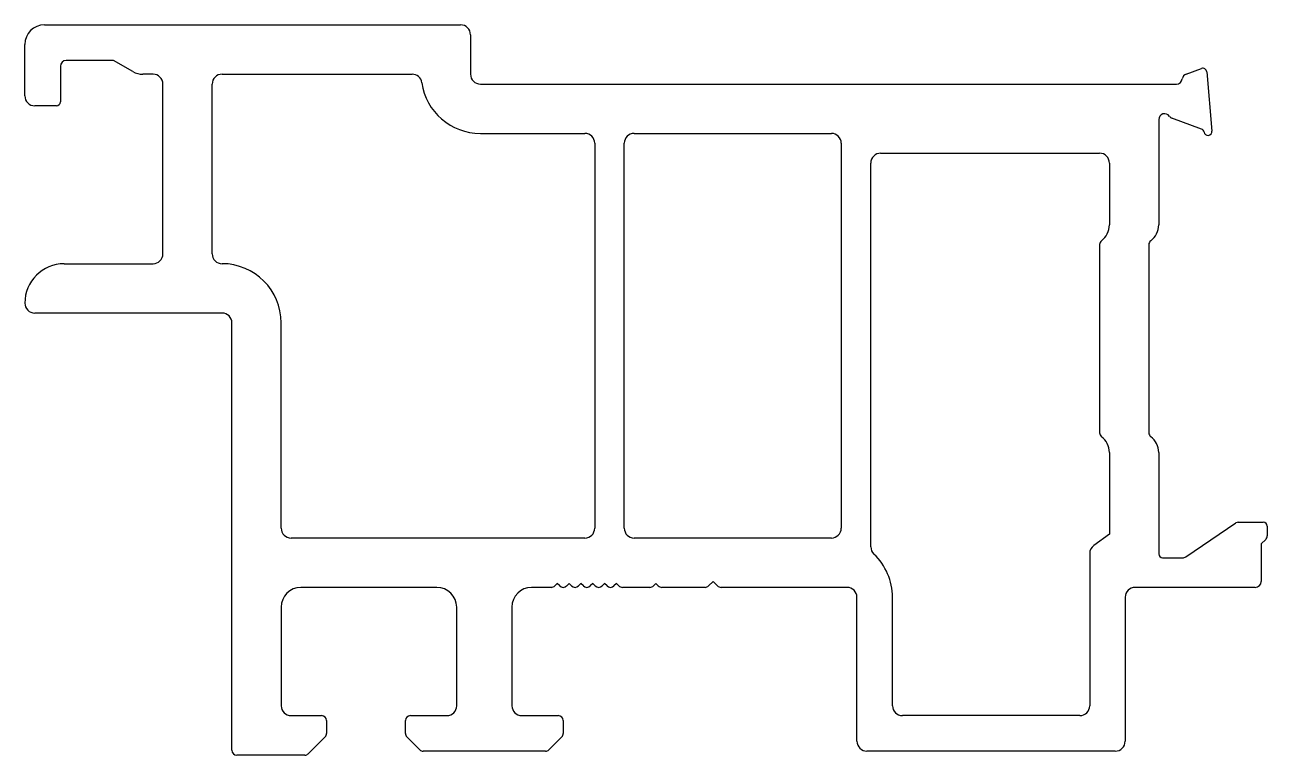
# Model space of a CAD drawing. Extents: x 2.9 to 65.9, y 2.8 to 39.8.
import ezdxf

# ---------------------------------------------------------------- set-up
doc = ezdxf.new("R2010")
doc.units = 0
doc.layers.get('0').update_dxf_attribs({"linetype": 'CONTINUOUS'})

msp = doc.modelspace()

# ---------------------------------------------------------------- linework, layer by layer
for p, q in [((3.871, 39.75), (24.971, 39.75)), ((25.471, 39.25), (25.471, 37.25)), ((2.871, 36.15), (2.871, 38.75)), ((7.371, 37.95), (4.971, 37.95)), ((8.352, 37.384), (7.371, 37.95)), ((4.671, 37.65), (4.671, 35.85)), ((9.371, 37.25), (8.852, 37.25)), ((12.871, 37.25), (22.507, 37.25)), ((61.763, 37.256), (62.54, 37.538)), ((62.808, 37.368), (63.07, 34.368)), ((9.871, 28.15), (9.871, 36.75)), ((12.371, 28.15), (12.371, 36.75)), ((25.971, 36.75), (61.271, 36.75)), ((4.471, 35.65), (3.371, 35.65)), ((60.371, 34.95), (60.371, 29.619)), ((62.545, 34.471), (61.045, 35.017)), ((25.971, 34.25), (31.271, 34.25)), ((33.771, 34.25), (43.771, 34.25)), ((31.771, 33.75), (31.771, 14.251)), ((33.271, 14.251), (33.271, 33.75)), ((44.271, 33.75), (44.271, 14.251)), ((46.271, 33.25), (57.371, 33.25)), ((45.771, 13.298), (45.771, 32.75)), ((57.871, 32.75), (57.871, 29.616)), ((57.371, 28.616), (57.371, 19.085)), ((59.871, 28.616), (59.871, 19.084)), ((4.871, 27.65), (9.371, 27.65)), ((12.871, 25.15), (3.371, 25.15)), ((13.371, 3.001), (13.371, 24.65)), ((15.871, 14.251), (15.871, 24.65)), ((57.871, 18.089), (57.871, 13.951)), ((60.371, 18.085), (60.371, 12.951)), ((61.747, 12.802), (64.289, 14.516)), ((64.401, 14.551), (65.671, 14.551)), ((57.871, 13.951), (57.077, 13.374)), ((65.871, 14.351), (65.871, 13.854)), ((31.271, 13.751), (16.371, 13.751)), ((43.771, 13.751), (33.771, 13.751)), ((65.798, 13.677), (65.571, 13.451)), ((65.571, 13.451), (65.571, 11.551)), ((56.871, 12.969), (56.871, 5.251)), ((60.571, 12.751), (61.579, 12.751)), ((29.871, 11.447), (29.748, 11.324)), ((29.994, 11.324), (29.871, 11.447)), ((30.471, 11.447), (30.348, 11.324)), ((30.594, 11.324), (30.471, 11.447)), ((31.071, 11.447), (30.948, 11.324)), ((31.194, 11.324), (31.071, 11.447)), ((31.671, 11.447), (31.548, 11.324)), ((31.794, 11.324), (31.671, 11.447)), ((32.271, 11.447), (32.148, 11.324)), ((32.394, 11.324), (32.271, 11.447)), ((32.871, 11.447), (32.748, 11.324)), ((32.994, 11.324), (32.871, 11.447)), ((34.871, 11.447), (34.748, 11.324)), ((34.994, 11.324), (34.871, 11.447)), ((37.771, 11.551), (37.544, 11.324)), ((37.998, 11.324), (37.771, 11.551)), ((23.771, 11.251), (16.871, 11.251)), ((29.571, 11.251), (28.571, 11.251)), ((34.571, 11.251), (33.171, 11.251)), ((37.367, 11.251), (35.171, 11.251)), ((44.571, 11.251), (38.175, 11.251)), ((45.071, 3.451), (45.071, 10.751)), ((46.871, 5.251), (46.871, 10.751)), ((58.671, 10.751), (58.671, 3.451)), ((65.271, 11.251), (59.171, 11.251)), ((15.871, 10.251), (15.871, 5.251)), ((24.771, 5.251), (24.771, 10.251)), ((27.571, 10.251), (27.571, 5.251)), ((16.371, 4.751), (17.921, 4.751)), ((18.171, 4.501), (18.171, 3.854)), ((22.171, 3.854), (22.171, 4.501)), ((22.421, 4.751), (24.271, 4.751)), ((28.071, 4.751), (29.921, 4.751)), ((30.171, 4.501), (30.171, 3.854)), ((56.371, 4.751), (47.371, 4.751)), ((18.098, 3.677), (17.244, 2.824)), ((22.898, 3.024), (22.244, 3.677)), ((30.098, 3.677), (29.444, 3.024)), ((17.068, 2.751), (13.621, 2.751)), ((29.268, 2.951), (23.075, 2.951)), ((58.171, 2.951), (45.571, 2.951))]:
    msp.add_line(p, q)
for centre, radius, start, end in [((3.871, 38.75), 1, 90, 180), ((24.971, 39.25), 0.5, 0, 90), ((4.971, 37.65), 0.3, 90, 180), ((8.852, 38.25), 1, 240, 270), ((9.371, 36.75), 0.5, 0, 90), ((12.871, 36.75), 0.5, 90, 180), ((22.507, 36.75), 0.5, 8.21371, 90), ((25.971, 37.25), 0.5, 180, 270), ((61.866, 36.974), 0.3, 110.00002, 172.66022), ((62.608, 37.35), 0.2, 5, 110.00002), ((25.971, 37.25), 3, 188.21371, 270), ((61.271, 37.05), 0.3, 270, 352.66022), ((3.371, 36.15), 0.5, 180, 270), ((4.471, 35.85), 0.2, 270, 0), ((60.671, 34.95), 0.3, 33.25272, 180), ((61.131, 35.252), 0.25, 213.25272, 250), ((31.271, 33.75), 0.5, 0, 90), ((33.771, 33.75), 0.5, 90, 180), ((43.771, 33.75), 0.5, 0, 90), ((62.476, 34.283), 0.2, 9.66398, 70), ((62.871, 34.35), 0.2, 189.66398, 5), ((46.271, 32.75), 0.5, 90, 180), ((57.371, 32.75), 0.5, 0, 90), ((56.871, 29.616), 1, 306.86936, 0.00151), ((59.371, 29.616), 1, 306.86995, 0.14035), ((57.621, 28.616), 0.25, 126.86936, 180), ((60.121, 28.616), 0.25, 126.86995, 180), ((9.371, 28.15), 0.5, 270, 0), ((12.871, 28.15), 0.5, 180, 269.99992), ((4.871, 25.65), 2, 90, 179.99981), ((12.871, 24.65), 3, 0, 89.99992), ((3.371, 25.65), 0.5, 179.99981, 270), ((12.871, 24.65), 0.5, 0, 90), ((57.621, 19.085), 0.25, 180, 233.13039), ((60.121, 19.084), 0.25, 180, 233.13005), ((56.871, 18.085), 1, 0.25623, 53.13039), ((59.371, 18.085), 1, 0, 53.13005), ((64.401, 14.351), 0.2, 90, 124.00001), ((65.671, 14.351), 0.2, 0, 90), ((16.371, 14.251), 0.5, 180, 270), ((31.271, 14.251), 0.5, 270, 0), ((33.771, 14.251), 0.5, 180, 270), ((43.771, 14.251), 0.5, 270, 0), ((46.271, 13.298), 0.5, 180, 226.70816), ((57.371, 12.969), 0.5, 125.99999, 180), ((65.621, 13.854), 0.25, 315, 0), ((43.871, 10.751), 3, 0, 46.70816), ((60.571, 12.951), 0.2, 180, 270), ((61.579, 13.051), 0.3, 270, 304.00001), ((65.271, 11.551), 0.3, 270, 0), ((16.871, 10.251), 1, 90, 180), ((23.771, 10.251), 1, 0, 90), ((28.571, 10.251), 1, 90, 180), ((29.571, 11.501), 0.25, 270, 315), ((30.171, 11.501), 0.25, 225, 315), ((30.771, 11.501), 0.25, 225, 315), ((31.371, 11.501), 0.25, 225, 315), ((31.971, 11.501), 0.25, 225, 315), ((32.571, 11.501), 0.25, 225, 315), ((33.171, 11.501), 0.25, 225, 270), ((34.571, 11.501), 0.25, 270, 315), ((35.171, 11.501), 0.25, 225, 270), ((37.367, 11.501), 0.25, 270, 315), ((38.175, 11.501), 0.25, 225, 270), ((44.571, 10.751), 0.5, 0, 90), ((59.171, 10.751), 0.5, 90, 180), ((16.371, 5.251), 0.5, 180, 270), ((24.271, 5.251), 0.5, 270, 0), ((28.071, 5.251), 0.5, 180, 270), ((47.371, 5.251), 0.5, 180, 270), ((56.371, 5.251), 0.5, 270, 0), ((17.921, 4.501), 0.25, 0, 90), ((22.421, 4.501), 0.25, 90, 180), ((29.921, 4.501), 0.25, 0, 90), ((17.921, 3.854), 0.25, 315, 0), ((22.421, 3.854), 0.25, 180, 225), ((29.921, 3.854), 0.25, 315, 360), ((45.571, 3.451), 0.5, 180, 270), ((58.171, 3.451), 0.5, 270, 0), ((13.621, 3.001), 0.25, 180, 270), ((17.068, 3.001), 0.25, 270, 315), ((23.075, 3.201), 0.25, 225, 270), ((29.268, 3.201), 0.25, 270, 315)]:
    msp.add_arc(centre, radius, start, end)

doc.saveas('drawing.dxf')
